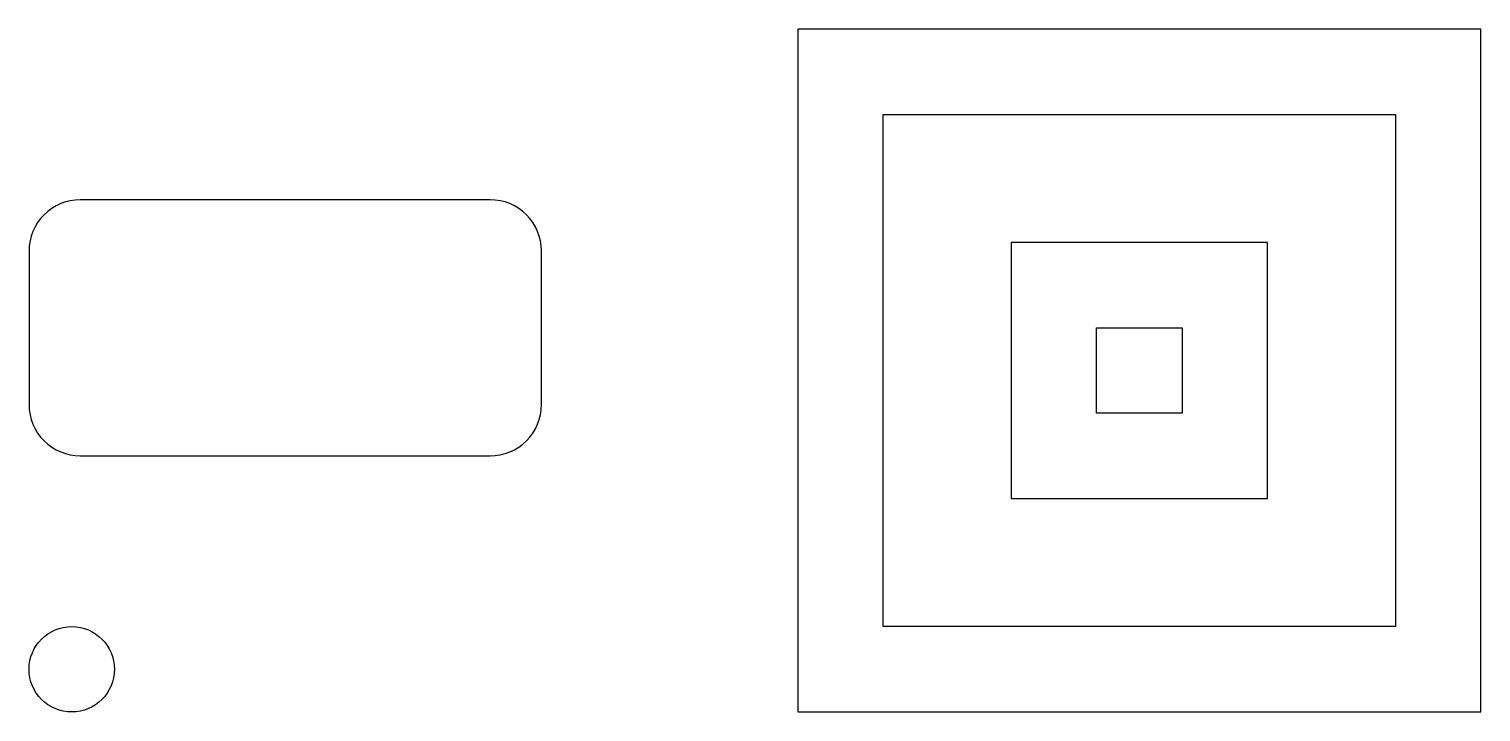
# Model space of a CAD drawing. Header units: millimetres. Extents: x 10 to 180, y 10 to 90.
import ezdxf

# ---------------------------------------------------------------- set-up
doc = ezdxf.new("R2010")
doc.units = ezdxf.units.MM
doc.layers.add('CUT', color=1, linetype='Continuous')
doc.layers.add('CUT_INNER', color=1, linetype='Continuous')

msp = doc.modelspace()

# ---------------------------------------------------------------- linework, layer by layer
at = {"layer": 'CUT'}
for points in [[(100, 10), (180, 10), (180, 90), (100, 90), (100, 10)], [(155, 35), (155, 65), (125, 65), (125, 35), (155, 35)]]:
    msp.add_lwpolyline(points, close=True, dxfattribs=at)
msp.add_lwpolyline([(64, 40, 0.414214), (70, 46), (70, 64, 0.414214), (64, 70), (16, 70, 0.414214), (10, 64), (10, 46, 0.414214), (16, 40), (64, 40)], format="xyb", close=True, dxfattribs=at)
msp.add_circle((15, 15), 5, dxfattribs=at)
at = {"layer": 'CUT_INNER'}
for points in [[(110, 80), (170, 80), (170, 20), (110, 20), (110, 80)], [(135, 45), (135, 55), (145, 55), (145, 45), (135, 45)]]:
    msp.add_lwpolyline(points, close=True, dxfattribs=at)

doc.saveas('drawing.dxf')
